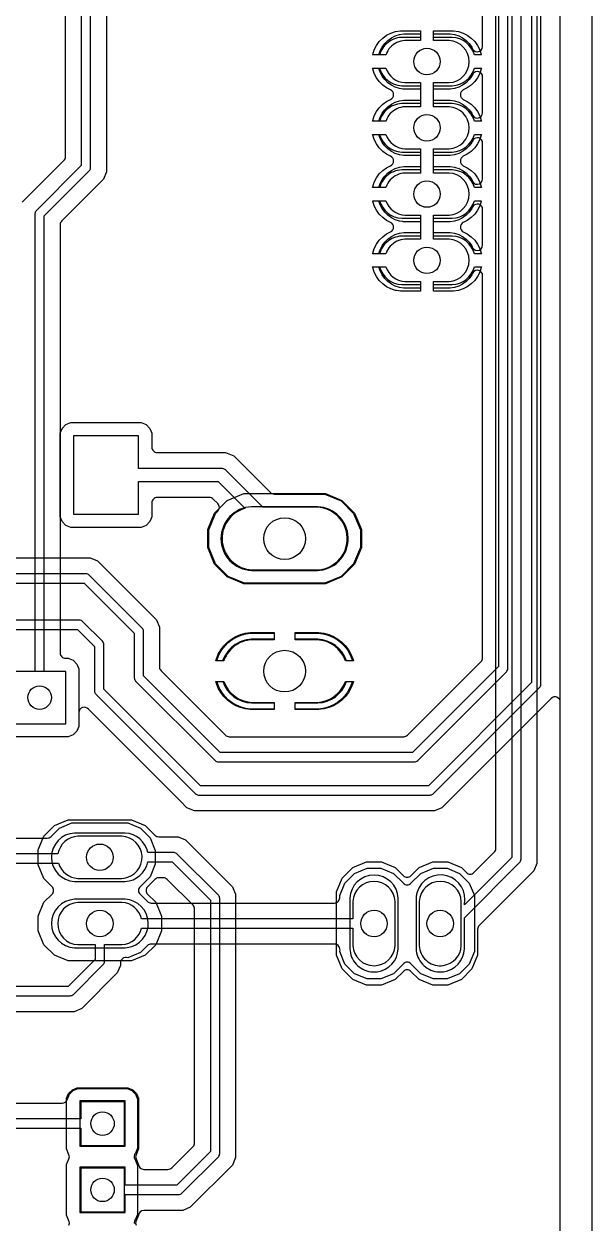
# Model space of a CAD drawing. Header units: millimetres. Extents: x 1 to 152, y 50 to 212.
# Drawn here: x 130.21 to 152, y 88.82 to 134.79 of the extents above; entities that cross this region are included whole.
import ezdxf

# ---------------------------------------------------------------- set-up
doc = ezdxf.new("R2010")
doc.units = ezdxf.units.MM

msp = doc.modelspace()

# ---------------------------------------------------------------- linework, layer by layer
at = {"layer": '16_copper'}
for points in [[(148.412, 194.49), (148.412, 110.157), (145.113, 106.858), (137.742, 106.858), (134.798, 109.802), (134.798, 111.506, 0.198912), (134.746, 111.632), (132.714, 113.664, 0.198912), (132.588, 113.716), (123.19, 113.716, 0.198912)], [(123.264, 113.36), (132.514, 113.36), (134.442, 111.432), (134.442, 109.728, 0.198912), (134.494, 109.602), (137.542, 106.554, 0.198912), (137.668, 106.502), (145.186, 106.502, 0.198912), (145.312, 106.554), (148.716, 109.958, 0.198912), (148.768, 110.084), (148.768, 194.564, 0.198912)], [(149.682, 194.744), (149.682, 109.548), (145.722, 105.588), (136.98, 105.588), (133.274, 109.294), (133.274, 110.998, 0.198912), (133.222, 111.124), (132.46, 111.886, 0.198912), (132.334, 111.938), (124.46, 111.938, 0.198912)], [(124.534, 111.582), (132.26, 111.582), (132.918, 110.924), (132.918, 109.22, 0.198912), (132.97, 109.094), (136.78, 105.284, 0.198912), (136.906, 105.232), (145.796, 105.232), (145.803, 105.233, 0.188292), (145.922, 105.284), (149.986, 109.348, 0.198912), (150.038, 109.474), (150.038, 194.818, 0.198912)], [(123.033, 114.325), (132.745, 114.325), (133.034, 114.206), (135.288, 111.952), (135.407, 111.663), (135.407, 110.138, 0.198912), (135.467, 109.995), (137.935, 107.527, 0.198912), (138.078, 107.467), (144.776, 107.467, 0.198912), (144.92, 107.527), (147.743, 110.35, 0.198912), (147.803, 110.494), (147.803, 125.146, 0.753061), (147.428, 125.254), (147.422, 125.245, 0.091713), (147.385, 125.173), (147.287, 125.038), (147.169, 124.92), (147.034, 124.822), (146.885, 124.746), (146.726, 124.694), (146.561, 124.668), (145.923, 124.668), (145.923, 124.922), (146.517, 124.922, 0.95208), (146.517, 126.538), (145.923, 126.538), (145.923, 126.792), (146.561, 126.792), (146.726, 126.766), (146.885, 126.714), (147.034, 126.638), (147.169, 126.54), (147.287, 126.422), (147.385, 126.287, 0.938327), (147.803, 126.314), (147.803, 127.686, 0.753061), (147.428, 127.794), (147.422, 127.785, 0.091713), (147.385, 127.713), (147.287, 127.578), (147.169, 127.46), (147.034, 127.362), (146.885, 127.286), (146.726, 127.234), (146.561, 127.208), (145.923, 127.208), (145.923, 127.462), (146.517, 127.462, 0.95208), (146.517, 129.078), (145.923, 129.078), (145.923, 129.332), (146.561, 129.332), (146.726, 129.306), (146.885, 129.254), (147.034, 129.178), (147.169, 129.08), (147.287, 128.962), (147.385, 128.827, 0.938327), (147.803, 128.854), (147.803, 130.226, 0.75308), (147.428, 130.334), (147.422, 130.325, 0.091697), (147.385, 130.253), (147.287, 130.118), (147.169, 130), (147.034, 129.902), (146.885, 129.826), (146.726, 129.774), (146.561, 129.748), (145.923, 129.748), (145.923, 130.002), (146.517, 130.002, 0.95208), (146.517, 131.618), (145.923, 131.618), (145.923, 131.872), (146.561, 131.872), (146.726, 131.846), (146.885, 131.794), (147.034, 131.718), (147.169, 131.62), (147.287, 131.502), (147.385, 131.367, 0.938327), (147.803, 131.394), (147.803, 132.766, 0.75308), (147.428, 132.874), (147.422, 132.865, 0.091697), (147.385, 132.793), (147.287, 132.658), (147.169, 132.54), (147.034, 132.442), (146.885, 132.366), (146.726, 132.314), (146.561, 132.288), (145.923, 132.288), (145.923, 132.542), (146.517, 132.542, 0.95208), (146.517, 134.158), (145.923, 134.158), (145.923, 134.412), (146.561, 134.412), (146.726, 134.386), (146.885, 134.334), (147.034, 134.258), (147.169, 134.16), (147.287, 134.042), (147.385, 133.907, 0.938298), (147.803, 133.934), (147.803, 194.154, 0.198912)], [(150.781, 51.422), (150.781, 108.791, 0.668183), (150.434, 108.934), (150.277, 108.778), (150.277, 108.778), (146.242, 104.742), (145.953, 104.623), (136.749, 104.623), (136.46, 104.742), (136.21, 104.993), (136.21, 104.993), (132.679, 108.524, 0.703051), (132.318, 108.394), (132.318, 107.865), (132.241, 107.678), (132.098, 107.535), (131.911, 107.458), (129.709, 107.458)], [(129.669, 103.581), (131.105, 103.581, 0.198912), (131.248, 103.641), (131.568, 103.96), (132.052, 104.161), (134.191, 104.161), (134.675, 103.96), (135.045, 103.59), (135.245, 103.106), (135.245, 102.583), (135.045, 102.099), (134.664, 101.718, 0.414214), (134.664, 101.431), (134.944, 101.152, 0.198912), (135.087, 101.092), (142.118, 101.092, 0.414214), (142.321, 101.295), (142.321, 101.374), (142.521, 101.858), (142.892, 102.228), (143.375, 102.429), (143.899, 102.429), (144.382, 102.228), (144.763, 101.847, 0.414214), (145.051, 101.847), (145.432, 102.228), (145.915, 102.429), (146.439, 102.429), (146.922, 102.228), (147.293, 101.858), (147.493, 101.374), (147.493, 99.235), (147.293, 98.751), (146.922, 98.381), (146.439, 98.181), (145.915, 98.181), (145.432, 98.381), (145.051, 98.762, 0.414214), (144.763, 98.762), (144.382, 98.381), (143.899, 98.181), (143.375, 98.181), (142.892, 98.381), (142.521, 98.751), (142.321, 99.235, 0.527726), (142.118, 99.517), (135.087, 99.517, 0.198912), (134.944, 99.458), (134.675, 99.189), (134.191, 98.989, 0.527726), (133.909, 98.785), (133.909, 98.7), (133.789, 98.411), (132.424, 97.046), (132.135, 96.926), (129.669, 96.926, 0.198912)], [(129.669, 93.421), (131.678, 93.421, 0.303348), (131.866, 93.547), (131.954, 93.76), (132.097, 93.903), (132.284, 93.98), (134.162, 93.98), (134.349, 93.903), (134.492, 93.76), (134.569, 93.573), (134.569, 91.695), (134.492, 91.508, 0.22567), (134.433, 91.344), (134.436, 91.327, 0.139333), (134.492, 91.22), (134.569, 91.033), (134.569, 89.155), (134.492, 88.968, 0.22567), (134.433, 88.804)]]:
    msp.add_lwpolyline(points, format="xyb", dxfattribs=at)
for points in [[(143.827, 133.604), (143.877, 133.758), (143.953, 133.907), (144.051, 134.042), (144.169, 134.16), (144.304, 134.258), (144.453, 134.334), (144.612, 134.386), (144.777, 134.412), (145.415, 134.412), (145.415, 134.158), (144.821, 134.158), (144.742, 134.15), (144.664, 134.135), (144.588, 134.112), (144.515, 134.081), (144.445, 134.044), (144.379, 134), (144.318, 133.949), (144.262, 133.893), (144.211, 133.832), (144.167, 133.766), (144.13, 133.696), (144.099, 133.623), (144.094, 133.604)], [(143.827, 131.064), (143.877, 131.218), (143.953, 131.367), (144.051, 131.502), (144.169, 131.62), (144.304, 131.718), (144.453, 131.794), (144.612, 131.846), (144.777, 131.872), (145.415, 131.872), (145.415, 131.618), (144.821, 131.618), (144.742, 131.61), (144.664, 131.595), (144.588, 131.572), (144.515, 131.541), (144.445, 131.504), (144.379, 131.46), (144.318, 131.409), (144.262, 131.353), (144.211, 131.292), (144.167, 131.226), (144.13, 131.156), (144.099, 131.083), (144.094, 131.064)], [(143.827, 128.524), (143.877, 128.678), (143.953, 128.827), (144.051, 128.962), (144.169, 129.08), (144.304, 129.178), (144.453, 129.254), (144.612, 129.306), (144.777, 129.332), (145.415, 129.332), (145.415, 129.078), (144.821, 129.078), (144.742, 129.07), (144.664, 129.055), (144.588, 129.032), (144.515, 129.001), (144.445, 128.964), (144.379, 128.92), (144.318, 128.869), (144.262, 128.813), (144.211, 128.752), (144.167, 128.686), (144.13, 128.616), (144.099, 128.543), (144.094, 128.524)], [(143.827, 125.984), (143.877, 126.138), (143.953, 126.287), (144.051, 126.422), (144.169, 126.54), (144.304, 126.638), (144.453, 126.714), (144.612, 126.766), (144.777, 126.792), (145.415, 126.792), (145.415, 126.538), (144.821, 126.538), (144.742, 126.53), (144.664, 126.515), (144.588, 126.492), (144.515, 126.461), (144.445, 126.424), (144.379, 126.38), (144.318, 126.329), (144.262, 126.273), (144.211, 126.212), (144.167, 126.146), (144.13, 126.076), (144.099, 126.003), (144.094, 125.984)], [(137.61, 110.382), (137.628, 110.45), (137.701, 110.626), (137.796, 110.792), (137.912, 110.943), (138.047, 111.078), (138.198, 111.194), (138.364, 111.289), (138.54, 111.362), (138.724, 111.411), (138.913, 111.436), (139.808, 111.436), (139.808, 111.182), (138.961, 111.182), (138.867, 111.175), (138.774, 111.16), (138.682, 111.138), (138.592, 111.109), (138.505, 111.073), (138.421, 111.03), (138.341, 110.981), (138.265, 110.925), (138.193, 110.864), (138.126, 110.797), (138.065, 110.725), (138.009, 110.649), (137.96, 110.569), (137.917, 110.485), (137.881, 110.398), (137.876, 110.382)], [(134.061, 90.932), (132.385, 90.932), (132.385, 89.256), (134.061, 89.256)]]:
    msp.add_lwpolyline(points, close=True, dxfattribs=at)
for points in [[(144.777, 132.288, 0.041515), (144.743, 132.293), (144.612, 132.314), (144.453, 132.366), (144.304, 132.442), (144.169, 132.54), (144.051, 132.658), (143.953, 132.793), (143.877, 132.942), (143.827, 133.096), (144.094, 133.096, 0.309892), (144.821, 132.542), (145.415, 132.542), (145.415, 132.288)], [(144.777, 129.748), (144.612, 129.774), (144.453, 129.826), (144.304, 129.902), (144.169, 130), (144.051, 130.118), (143.953, 130.253), (143.877, 130.402), (143.827, 130.556), (144.094, 130.556, 0.309892), (144.821, 130.002), (145.415, 130.002), (145.415, 129.748)], [(144.777, 127.208, 0.041515), (144.743, 127.213), (144.612, 127.234), (144.453, 127.286), (144.304, 127.362), (144.169, 127.46), (144.051, 127.578), (143.953, 127.713), (143.877, 127.862), (143.827, 128.016), (144.094, 128.016, 0.309892), (144.821, 127.462), (145.415, 127.462), (145.415, 127.208)], [(144.777, 124.668), (144.612, 124.694), (144.453, 124.746), (144.304, 124.822), (144.169, 124.92), (144.051, 125.038), (143.953, 125.173), (143.877, 125.322), (143.827, 125.476), (144.094, 125.476, 0.309892), (144.821, 124.922), (145.415, 124.922), (145.415, 124.668)], [(138.668, 113.354), (138.04, 113.614), (137.56, 114.094), (137.3, 114.722), (137.3, 115.402), (137.56, 116.029), (137.646, 116.115, 0.414217), (137.646, 116.403), (137.471, 116.577, 0.19891), (137.328, 116.637), (135.319, 116.637, 0.414214), (135.116, 116.434), (135.116, 115.899), (135.038, 115.713), (134.895, 115.57), (134.709, 115.492), (132.007, 115.492), (131.82, 115.57), (131.677, 115.713), (131.6, 115.899), (131.6, 119.101), (131.677, 119.288), (131.82, 119.431), (132.007, 119.508), (134.709, 119.508), (134.895, 119.431), (135.038, 119.288), (135.116, 119.101), (135.116, 118.567, 0.414214), (135.319, 118.364), (137.941, 118.364), (138.259, 118.233), (139.662, 116.83, 0.198912), (139.805, 116.77), (141.748, 116.77), (142.376, 116.51), (142.856, 116.029), (143.116, 115.402), (143.116, 114.722), (142.856, 114.094), (142.376, 113.614), (141.748, 113.354)], [(141.549, 113.869, 0.924391), (141.455, 116.262), (139.367, 116.262), (137.949, 117.68, 0.198912), (137.77, 117.754), (134.608, 117.754), (134.608, 119), (132.108, 119), (132.108, 116), (134.608, 116), (134.608, 117.246), (137.664, 117.246), (138.691, 116.22, 0.857348), (138.961, 113.862), (141.455, 113.862)], [(142.54, 110.382, 0.307093), (141.455, 111.182), (140.608, 111.182), (140.608, 111.436), (141.503, 111.436), (141.692, 111.411), (141.876, 111.362), (142.052, 111.289), (142.218, 111.194), (142.369, 111.078), (142.504, 110.943), (142.62, 110.792), (142.715, 110.626), (142.788, 110.45), (142.806, 110.382)], [(128.43, 89.919, 0.910357), (128.397, 90.272), (124.61, 90.272), (123.114, 91.768), (123.114, 106.86), (125.042, 108.788), (129.81, 108.788), (129.81, 107.966), (131.81, 107.966), (131.81, 109.966), (129.81, 109.966), (129.81, 109.144), (124.968, 109.144, 0.198912), (124.842, 109.092), (122.81, 107.06, 0.198912), (122.758, 106.934), (122.758, 91.694, 0.198912), (122.81, 91.568), (124.41, 89.968, 0.198912), (124.536, 89.916), (128.397, 89.916)], [(138.913, 108.528), (138.724, 108.553), (138.54, 108.602), (138.364, 108.675), (138.198, 108.77), (138.047, 108.886), (137.912, 109.021), (137.796, 109.172), (137.701, 109.338), (137.628, 109.514), (137.61, 109.582), (137.876, 109.582, 0.307092), (138.961, 108.782), (139.808, 108.782), (139.808, 108.528)], [(140.608, 108.528), (140.608, 108.782), (141.455, 108.782, 0.307092), (142.54, 109.582), (142.806, 109.582), (142.788, 109.514), (142.715, 109.338), (142.62, 109.172), (142.504, 109.021), (142.369, 108.886), (142.218, 108.77), (142.052, 108.675), (141.876, 108.602), (141.692, 108.553), (141.503, 108.528)], [(125.679, 93.825), (125.679, 104.27), (126.566, 105.156), (128.397, 105.156, 1), (128.397, 105.512), (126.492, 105.512, 0.198912), (126.366, 105.46), (125.376, 104.469, 0.198912), (125.324, 104.343), (125.324, 93.751, 0.198912), (125.376, 93.626), (126.493, 92.508, 0.198912), (126.619, 92.456), (132.385, 92.456), (132.385, 91.796), (134.061, 91.796), (134.061, 93.472), (132.385, 93.472), (132.385, 92.812), (126.693, 92.812)], [(134.048, 102.044, 0.906348), (133.969, 103.653), (132.274, 103.653, 0.354861), (131.515, 102.972), (128.397, 102.972, 0.932021), (128.372, 102.618), (128.397, 102.616), (131.538, 102.616, 0.318917), (132.274, 102.037), (133.969, 102.037)], [(131.986, 97.537, 0.188292), (132.104, 97.588), (133.247, 98.731, 0.198912), (133.299, 98.857), (133.299, 99.497), (133.969, 99.497, 0.336925), (134.718, 100.127), (142.829, 100.127), (142.829, 99.457, 0.95208), (144.445, 99.457), (144.445, 101.152, 0.95208), (142.829, 101.152), (142.829, 100.482), (134.718, 100.482, 0.336925), (133.969, 101.113), (132.274, 101.113, 0.95208), (132.274, 99.497), (132.944, 99.497), (132.944, 98.93), (131.905, 97.892), (128.397, 97.892, 0.932021), (128.372, 97.538), (128.397, 97.536), (131.978, 97.536)], [(146.296, 98.696, 0.357806), (146.985, 99.457), (146.985, 101.152, 0.95208), (145.369, 101.152), (145.369, 99.457), (145.377, 99.378), (145.392, 99.3), (145.415, 99.224), (145.446, 99.151), (145.483, 99.081), (145.527, 99.015), (145.578, 98.953), (145.634, 98.897), (145.695, 98.847), (145.761, 98.803), (145.831, 98.765), (145.904, 98.735), (145.98, 98.712), (146.058, 98.696), (146.137, 98.689), (146.217, 98.689)]]:
    msp.add_lwpolyline(points, format="xyb", close=True, dxfattribs=at)
at = {"layer": '1_copper'}
for points in [[(150.578, 51.219, 0.413029), (150.781, 51.422), (150.781, 210.578, 0.414214), (150.578, 210.781), (2.69, 210.781, 0.413754), (2.487, 210.578), (2.237, 51.423, 0.414673), (2.441, 51.219), (150.578, 51.219)], [(131.81, 109.966), (130.988, 109.966), (130.988, 127.434), (132.714, 129.16, 0.198912), (132.766, 129.286), (132.766, 201.676, 0.198912), (132.714, 201.802), (131.19, 203.326, 0.198912), (131.064, 203.378), (101.584, 203.378), (101.584, 203.692), (99.584, 203.692), (99.584, 201.692), (101.584, 201.692), (101.584, 203.022), (130.99, 203.022), (132.41, 201.602), (132.41, 129.36), (130.684, 127.634, 0.198912), (130.632, 127.508), (130.632, 109.966), (129.81, 109.966), (129.81, 107.966), (131.81, 107.966)], [(147.49, 133.604, 0.323073), (146.638, 134.278), (145.923, 134.278), (145.923, 134.532), (146.69, 134.532), (146.874, 134.503), (147.051, 134.445), (147.216, 134.361), (147.367, 134.252), (147.499, 134.12), (147.608, 133.97), (147.692, 133.804), (147.75, 133.627), (147.754, 133.604)], [(143.584, 131.064), (143.588, 131.087), (143.646, 131.264), (143.73, 131.43), (143.839, 131.58), (143.971, 131.712), (144.121, 131.821), (144.275, 131.899, 0.612809), (144.275, 132.261), (144.121, 132.339), (143.971, 132.448), (143.839, 132.58), (143.73, 132.73), (143.646, 132.896), (143.588, 133.073), (143.584, 133.096), (143.848, 133.096, 0.323071), (144.7, 132.422), (145.415, 132.422), (145.415, 131.738), (144.7, 131.738), (144.62, 131.731), (144.54, 131.717), (144.462, 131.696), (144.386, 131.668), (144.312, 131.634), (144.242, 131.593), (144.176, 131.547), (144.113, 131.495), (144.056, 131.438), (144.004, 131.375), (143.958, 131.309), (143.917, 131.239), (143.883, 131.165), (143.855, 131.089), (143.848, 131.064)], [(147.49, 131.064, 0.323073), (146.638, 131.738), (145.923, 131.738), (145.923, 132.422), (146.638, 132.422, 0.323071), (147.49, 133.096), (147.754, 133.096), (147.75, 133.073), (147.692, 132.896), (147.608, 132.73), (147.499, 132.58), (147.367, 132.448), (147.216, 132.339), (147.063, 132.261, 0.612809), (147.063, 131.899), (147.216, 131.821), (147.367, 131.712), (147.499, 131.58), (147.608, 131.43), (147.692, 131.264), (147.75, 131.087), (147.754, 131.064)], [(143.584, 128.524), (143.588, 128.547), (143.646, 128.724), (143.73, 128.889), (143.839, 129.04), (143.971, 129.172), (144.121, 129.281), (144.275, 129.359, 0.612809), (144.275, 129.721), (144.121, 129.799), (143.971, 129.908), (143.839, 130.04), (143.73, 130.19), (143.646, 130.356), (143.588, 130.533), (143.584, 130.556), (143.848, 130.556, 0.323071), (144.7, 129.882), (145.415, 129.882), (145.415, 129.198), (144.7, 129.198), (144.62, 129.191), (144.54, 129.177), (144.462, 129.156), (144.386, 129.128), (144.312, 129.094), (144.242, 129.053), (144.176, 129.007), (144.113, 128.955), (144.056, 128.898), (144.004, 128.835), (143.958, 128.769), (143.917, 128.699), (143.883, 128.625), (143.855, 128.549), (143.848, 128.524)], [(147.49, 128.524, 0.323073), (146.638, 129.198), (145.923, 129.198), (145.923, 129.882), (146.638, 129.882, 0.323071), (147.49, 130.556), (147.754, 130.556), (147.75, 130.533), (147.692, 130.356), (147.608, 130.19), (147.499, 130.04), (147.367, 129.908), (147.216, 129.799), (147.063, 129.721, 0.612809), (147.063, 129.359), (147.216, 129.281), (147.367, 129.172), (147.499, 129.04), (147.608, 128.889), (147.692, 128.724), (147.75, 128.547), (147.754, 128.524)], [(143.584, 125.984), (143.588, 126.007), (143.646, 126.184), (143.73, 126.35), (143.839, 126.5), (143.971, 126.632), (144.121, 126.741), (144.275, 126.819, 0.612809), (144.275, 127.181), (144.121, 127.259), (143.971, 127.368), (143.839, 127.5), (143.73, 127.65), (143.646, 127.816), (143.588, 127.993), (143.584, 128.016), (143.848, 128.016, 0.323071), (144.7, 127.342), (145.415, 127.342), (145.415, 126.658), (144.7, 126.658), (144.62, 126.651), (144.54, 126.637), (144.462, 126.616), (144.386, 126.588), (144.312, 126.554), (144.242, 126.513), (144.176, 126.467), (144.113, 126.415), (144.056, 126.358), (144.004, 126.295), (143.958, 126.229), (143.917, 126.159), (143.883, 126.085), (143.855, 126.009), (143.848, 125.984)], [(147.49, 125.984, 0.323073), (146.638, 126.658), (145.923, 126.658), (145.923, 127.342), (146.638, 127.342, 0.323071), (147.49, 128.016), (147.754, 128.016), (147.75, 127.993), (147.692, 127.816), (147.608, 127.65), (147.499, 127.5), (147.367, 127.368), (147.216, 127.259), (147.063, 127.181, 0.612809), (147.063, 126.819), (147.216, 126.741), (147.367, 126.632), (147.499, 126.5), (147.608, 126.35), (147.692, 126.184), (147.75, 126.007), (147.754, 125.984)], [(144.648, 124.548), (144.498, 124.572, 0.04038), (144.464, 124.577), (144.287, 124.635), (144.121, 124.719), (143.971, 124.828), (143.839, 124.96), (143.73, 125.11), (143.646, 125.276), (143.588, 125.453), (143.584, 125.476), (143.848, 125.476, 0.323071), (144.7, 124.802), (145.415, 124.802), (145.415, 124.548)], [(145.923, 124.802), (146.638, 124.802, 0.323071), (147.49, 125.476), (147.754, 125.476), (147.75, 125.453), (147.692, 125.276), (147.608, 125.11), (147.499, 124.96), (147.367, 124.828), (147.216, 124.719), (147.051, 124.635), (146.874, 124.577), (146.69, 124.548), (145.923, 124.548)], [(141.572, 113.85, 0.92439), (141.476, 116.282), (138.94, 116.282, 0.961481), (138.94, 113.842), (141.476, 113.842)], [(142.581, 110.382, 0.308665), (141.476, 111.202), (140.608, 111.202), (140.608, 111.456), (141.525, 111.456), (141.716, 111.431), (141.903, 111.381), (142.081, 111.307), (142.249, 111.21), (142.402, 111.093), (142.539, 110.956), (142.656, 110.803), (142.753, 110.635), (142.827, 110.457), (142.847, 110.382)], [(138.891, 108.508), (138.7, 108.533), (138.513, 108.583), (138.335, 108.657), (138.167, 108.754), (138.014, 108.871), (137.877, 109.008), (137.76, 109.161), (137.663, 109.329), (137.589, 109.507), (137.569, 109.582), (137.835, 109.582, 0.308663), (138.94, 108.762), (139.808, 108.762), (139.808, 108.508)], [(140.608, 108.508), (140.608, 108.762), (141.476, 108.762, 0.308663), (142.581, 109.582), (142.847, 109.582), (142.827, 109.507), (142.753, 109.329), (142.656, 109.161), (142.539, 109.008), (142.402, 108.871), (142.249, 108.754), (142.081, 108.657), (141.903, 108.583), (141.716, 108.533), (141.525, 108.508)], [(134.093, 89.916), (136.144, 89.916, 0.198912), (136.27, 89.968), (137.667, 91.365, 0.198912), (137.719, 91.491), (137.719, 101.27, 0.198912), (137.667, 101.396), (136.092, 102.97, 0.198912), (135.966, 103.022), (134.96, 103.022, 0.346554), (134.09, 103.773), (132.153, 103.773, 0.95729), (132.153, 101.917), (134.09, 101.917, 0.346554), (134.96, 102.667), (135.893, 102.667), (137.363, 101.196), (137.363, 91.564), (136.07, 90.272), (134.093, 90.272), (134.093, 90.964), (132.353, 90.964), (132.353, 89.224), (134.093, 89.224)], [(143.758, 98.456, 0.36397), (144.565, 99.336), (144.565, 101.273, 0.95729), (142.709, 101.273), (142.709, 99.336), (142.716, 99.255), (142.73, 99.176), (142.751, 99.097), (142.779, 99.021), (142.813, 98.948), (142.854, 98.878), (142.9, 98.811), (142.952, 98.749), (143.009, 98.692), (143.072, 98.64), (143.138, 98.593), (143.208, 98.553), (143.282, 98.518), (143.358, 98.491), (143.436, 98.47), (143.516, 98.456), (143.596, 98.449), (143.678, 98.449)], [(134.171, 99.384, 0.91633), (134.09, 101.233), (132.153, 101.233, 0.95729), (132.153, 99.377), (134.09, 99.377)]]:
    msp.add_lwpolyline(points, format="xyb", close=True, dxfattribs=at)
for points in [[(133.375, 201.833), (133.375, 129.129), (133.256, 128.84), (131.657, 127.241, 0.198912), (131.597, 127.098), (131.597, 110.677, 0.414214), (131.801, 110.474), (131.911, 110.474), (132.098, 110.397), (132.241, 110.254), (132.318, 110.067), (132.318, 107.865), (132.241, 107.678), (132.098, 107.535), (131.911, 107.458), (129.709, 107.458)], [(149.885, 196.657), (149.885, 102.612), (149.766, 102.322), (149.515, 102.072), (147.673, 100.229, 0.198912), (147.613, 100.086), (147.613, 99.091), (147.394, 98.563), (146.99, 98.159), (146.463, 97.941), (145.891, 97.941), (145.364, 98.159), (145.051, 98.472, 0.414214), (144.763, 98.472), (144.45, 98.159), (143.923, 97.941), (143.351, 97.941), (142.824, 98.159), (142.42, 98.563), (142.201, 99.091), (142.201, 101.518), (142.42, 102.046), (142.824, 102.45), (143.351, 102.669), (143.923, 102.669), (144.45, 102.45), (144.763, 102.137, 0.414214), (145.051, 102.137), (145.364, 102.45), (145.891, 102.669), (146.463, 102.669), (146.99, 102.45), (147.185, 102.256, 0.414214), (147.472, 102.256), (148.251, 103.035, 0.198912), (148.311, 103.179), (148.311, 196.09, 0.198912)], [(148.92, 196.426), (148.92, 102.842), (147.105, 101.027, 0.9573), (145.291, 101.512), (145.27, 101.434, 0.04366), (145.249, 101.273), (145.249, 99.336), (145.256, 99.255), (145.27, 99.176), (145.291, 99.097), (145.319, 99.021), (145.353, 98.948), (145.394, 98.878), (145.44, 98.811), (145.492, 98.749), (145.549, 98.692), (145.612, 98.64), (145.678, 98.593), (145.748, 98.553), (145.822, 98.518), (145.898, 98.491), (145.976, 98.47), (146.056, 98.456), (146.136, 98.449), (146.218, 98.449), (146.298, 98.456, 0.36397), (147.105, 99.336), (147.105, 100.524), (149.224, 102.643, 0.198912), (149.276, 102.768), (149.276, 196.5, 0.198912)], [(130.142, 127.954), (131.741, 129.553, 0.198912), (131.801, 129.696), (131.801, 165.312, 0.414214)], [(131.937, 88.746, 0.198913), (131.937, 88.902), (131.845, 89.123), (131.845, 91.065), (131.937, 91.286, 0.198913), (131.937, 91.442), (131.845, 91.663), (131.845, 93.605), (131.922, 93.792), (132.065, 93.934), (132.252, 94.012), (134.194, 94.012), (134.381, 93.934), (134.524, 93.792), (134.601, 93.605), (134.601, 91.663), (134.509, 91.442, 0.198913), (134.509, 91.286), (134.603, 91.06, 0.378683), (134.804, 90.881), (135.734, 90.881, 0.198912), (135.877, 90.941), (136.694, 91.757, 0.198912), (136.754, 91.901), (136.754, 100.859, 0.198912), (136.694, 101.003), (135.7, 101.998, 0.198912), (135.556, 102.057), (135.377, 102.057, 0.198912), (135.233, 101.998), (134.954, 101.718, 0.414214), (134.954, 101.431), (135.267, 101.118), (135.485, 100.59), (135.485, 100.019), (135.267, 99.491), (134.863, 99.087), (134.335, 98.869), (131.908, 98.869), (131.38, 99.087), (130.976, 99.491), (130.757, 100.019), (130.757, 100.59), (130.976, 101.118), (131.289, 101.431, 0.414214), (131.289, 101.718), (130.976, 102.031), (130.757, 102.559), (130.757, 103.13), (130.976, 103.658), (131.38, 104.062), (131.908, 104.281), (134.335, 104.281), (134.863, 104.062), (135.233, 103.692, 0.198912), (135.377, 103.632), (136.123, 103.632), (136.412, 103.512), (137.958, 101.966), (137.958, 101.966), (138.209, 101.716), (138.328, 101.426), (138.328, 91.334), (138.209, 91.045), (136.59, 89.426), (136.301, 89.306), (134.804, 89.306, 0.351056), (134.603, 89.127), (134.509, 88.902, 0.198913), (134.509, 88.746)]]:
    msp.add_lwpolyline(points, format="xyb", dxfattribs=at)
for points in [[(143.584, 133.604), (143.588, 133.627), (143.646, 133.804), (143.73, 133.97), (143.839, 134.12), (143.971, 134.252), (144.121, 134.361), (144.287, 134.445), (144.464, 134.503), (144.648, 134.532), (145.415, 134.532), (145.415, 134.278), (144.7, 134.278), (144.62, 134.271), (144.54, 134.257), (144.462, 134.236), (144.386, 134.208), (144.312, 134.174), (144.242, 134.133), (144.176, 134.087), (144.113, 134.035), (144.056, 133.978), (144.004, 133.915), (143.958, 133.849), (143.917, 133.779), (143.883, 133.705), (143.855, 133.629), (143.848, 133.604)], [(138.644, 113.334), (138.009, 113.597), (137.523, 114.083), (137.26, 114.718), (137.26, 115.406), (137.523, 116.041), (138.009, 116.527), (138.644, 116.79), (141.772, 116.79), (142.407, 116.527), (142.893, 116.041), (143.156, 115.406), (143.156, 114.718), (142.893, 114.083), (142.407, 113.597), (141.772, 113.334)], [(137.569, 110.382), (137.589, 110.457), (137.663, 110.635), (137.76, 110.803), (137.877, 110.956), (138.014, 111.093), (138.167, 111.21), (138.335, 111.307), (138.513, 111.381), (138.7, 111.431), (138.891, 111.456), (139.808, 111.456), (139.808, 111.202), (138.94, 111.202), (138.844, 111.194), (138.75, 111.179), (138.657, 111.157), (138.565, 111.127), (138.477, 111.091), (138.391, 111.047), (138.31, 110.997), (138.232, 110.941), (138.159, 110.879), (138.091, 110.811), (138.029, 110.738), (137.973, 110.66), (137.923, 110.579), (137.879, 110.493), (137.843, 110.405), (137.835, 110.382)], [(134.093, 93.504), (132.353, 93.504), (132.353, 91.764), (134.093, 91.764)]]:
    msp.add_lwpolyline(points, close=True, dxfattribs=at)
at = {"layer": 'drills_PTH'}
for centre, radius in [((145.669, 133.35), 0.508), ((145.669, 130.81), 0.508), ((145.669, 128.27), 0.508), ((145.669, 125.73), 0.508), ((140.208, 115.062), 0.8), ((140.208, 109.982), 0.8), ((133.121, 102.845), 0.508), ((133.121, 100.305), 0.508), ((143.637, 100.305), 0.508), ((146.177, 100.305), 0.508), ((133.223, 92.634), 0.45), ((133.223, 90.094), 0.45)]:
    msp.add_circle(centre, radius, dxfattribs=at)
at = {"layer": 'drills_via_1_16'}
msp.add_circle((130.81, 108.966), 0.45, dxfattribs=at)
at = {"layer": 'outline'}
msp.add_lwpolyline([(1.016, 50), (152, 50), (152, 212), (1.27, 212), (1.016, 50)], close=True, dxfattribs=at)

doc.saveas('drawing.dxf')
